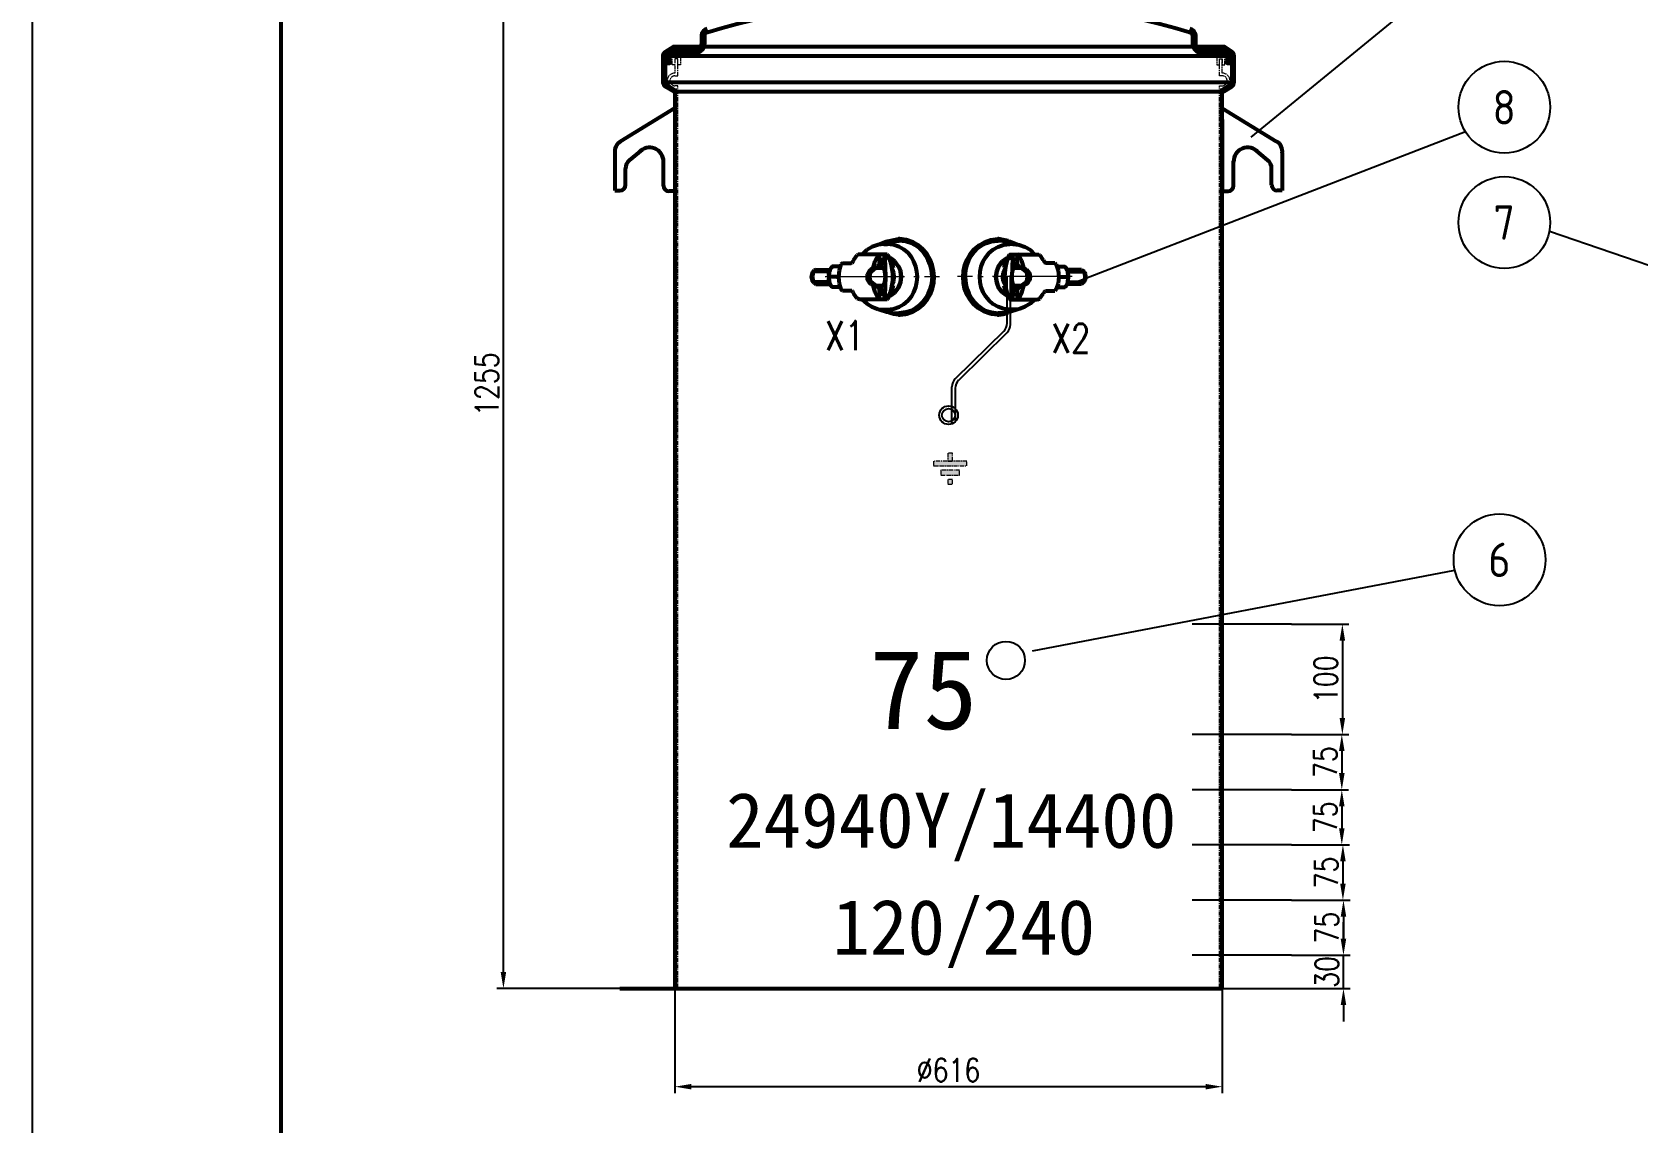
# Model space of a CAD drawing. Header units: millimetres. Extents: x 119255 to 123044, y -8474 to -5474.
# Drawn here: x 119255 to 120710, y -7426 to -6438 of the extents above; entities that cross this region are included whole.
import ezdxf
from ezdxf.enums import TextEntityAlignment as Align

# ---------------------------------------------------------------- set-up
doc = ezdxf.new("R2010")
doc.units = ezdxf.units.MM
doc.header["$LTSCALE"] = 3
for name, pattern in [('ACAD_ISO04W100', [30, 24, -3, 0, -3]), ('CENTER', [2, 1.25, -0.25, 0.25, -0.25]), ('HIDDEN', [0.375, 0.25, -0.125])]:
    doc.linetypes.add(name, pattern=pattern)
for name, color, linetype in [('4', 2, 'HIDDEN'), ('A', 3, 'Continuous'), ('S', 254, 'Continuous')]:
    doc.layers.add(name, color=color, linetype=linetype)
for name, color, linetype, lineweight in [('7标注层', 4, 'Continuous', 20), ('图层1', 1, 'CENTER', 13), ('标注、文本', 3, 'Continuous', 25), ('粗实线', 4, 'Continuous', 53)]:
    doc.layers.add(name, color=color, linetype=linetype, lineweight=lineweight)
doc.styles.add('chinese', font='')
doc.styles.add('HC_GBDIM', font='romans', dxfattribs={"width": 0.667, "bigfont": 'gbcbig'})
doc.styles.add('ST_WIN', font='isocp2.shx', dxfattribs={"bigfont": 'hzdxfst.shx'})
doc.styles.add('TH_GBDIM', font='romans.shx', dxfattribs={"width": 0.8, "bigfont": 'gbcbig.shx'})
doc.styles.get('chinese').set_extended_font_data('SimHei')
doc.dimstyles.new('TH_GBDIM1', dxfattribs={"dimscale": 3, "dimtxt": 3.5, "dimasz": 2.5, "dimexe": 2, "dimexo": 0, "dimgap": 1.5, "dimtad": 1, "dimdec": 1, "dimzin": 0, "dimdsep": 46, "dimtxsty": 'TH_GBDIM', "dimcen": 2.5, "dimclrd": 3, "dimclre": 256, "dimclrt": 2, "dimadec": 0, "dimazin": 0, "dimtfac": 0.714286, "dimtdec": 1, "dimtmove": 0, "dimatfit": 3, "dimfxl": 1, "dimtzin": 0, "dimlwd": -1, "dimlwe": -1, "dimarcsym": 0})

# ---------------------------------------------------------------- blocks, each defined once
blk = doc.blocks.new('*D3')
at = {"layer": 'Defpoints', "color": 0, "transparency": 16777216}
for p in [(119837.7, -7304.6), (120333.7, -7304.6), (119837.7, -7393.6)]:
    blk.add_point(p, dxfattribs=at)
at = {"layer": '标注、文本', "transparency": 16777216}
for p, q in [((119837.7, -7304.6), (119837.7, -7399.6)), ((120333.7, -7304.6), (120333.7, -7399.6))]:
    blk.add_line(p, q, dxfattribs=at)
at = {"layer": '标注、文本', "color": 3, "transparency": 16777216}
blk.add_line((120318.7, -7393.6), (119852.7, -7393.6), dxfattribs=at)
for points in [[(119852.7, -7391.1), (119852.7, -7396.1), (119837.7, -7393.6)], [(120318.7, -7391.1), (120318.7, -7396.1), (120333.7, -7393.6)]]:
    blk.add_solid(points, dxfattribs=at)
at = {"layer": '标注、文本', "color": 2, "transparency": 16777216, "insert": (120085.7, -7378.6), "char_height": 21, "attachment_point": 5, "style": 'TH_GBDIM'}
blk.add_mtext('%%C616', dxfattribs=at)
blk = doc.blocks.new('*D2')
at = {"layer": 'Defpoints', "color": 0, "transparency": 16777216}
for p in [(119682.3, -6209.7), (119919.4, -6209.7), (119840.2, -7304.6)]:
    blk.add_point(p, dxfattribs=at)
at = {"layer": '标注、文本', "transparency": 16777216}
for p, q in [((119919.4, -6209.7), (119676.3, -6209.7)), ((119840.2, -7304.6), (119676.3, -7304.6))]:
    blk.add_line(p, q, dxfattribs=at)
at = {"layer": '标注、文本', "color": 3, "transparency": 16777216}
blk.add_line((119682.3, -7289.6), (119682.3, -6224.7), dxfattribs=at)
for points in [[(119679.8, -6224.7), (119684.8, -6224.7), (119682.3, -6209.7)], [(119679.8, -7289.6), (119684.8, -7289.6), (119682.3, -7304.6)]]:
    blk.add_solid(points, dxfattribs=at)
at = {"layer": '标注、文本', "color": 2, "transparency": 16777216, "insert": (119667.3, -6757.2), "char_height": 21, "attachment_point": 5, "rotation": 90, "style": 'TH_GBDIM'}
blk.add_mtext('1255', dxfattribs=at)
blk = doc.blocks.new('*D11')
at = {"layer": 'Defpoints', "color": 0, "transparency": 16777216}
for p in [(120396.6, -7274.6), (120443.6, -7274.6), (120396.6, -7304.6)]:
    blk.add_point(p, dxfattribs=at)
at = {"layer": '标注、文本', "color": 3, "transparency": 16777216}
for p, q in [((120443.6, -7259.6), (120443.6, -7244.6)), ((120443.6, -7304.6), (120443.6, -7274.6)), ((120443.6, -7319.6), (120443.6, -7334.6))]:
    blk.add_line(p, q, dxfattribs=at)
at = {"layer": '标注、文本', "transparency": 16777216}
for p, q in [((120396.6, -7274.6), (120449.6, -7274.6)), ((120396.6, -7304.6), (120449.6, -7304.6))]:
    blk.add_line(p, q, dxfattribs=at)
at = {"layer": '标注、文本', "color": 3, "transparency": 16777216}
for points in [[(120441.1, -7259.6), (120446.1, -7259.6), (120443.6, -7274.6)], [(120441.1, -7319.6), (120446.1, -7319.6), (120443.6, -7304.6)]]:
    blk.add_solid(points, dxfattribs=at)
at = {"layer": '标注、文本', "color": 2, "transparency": 16777216, "insert": (120428.6, -7289.6), "char_height": 21, "attachment_point": 5, "rotation": 90, "style": 'TH_GBDIM'}
blk.add_mtext('30', dxfattribs=at)
blk = doc.blocks.new('*D12')
at = {"layer": 'Defpoints', "color": 0, "transparency": 16777216}
for p in [(120396.6, -7224.6), (120396.6, -7274.6), (120443.6, -7274.6)]:
    blk.add_point(p, dxfattribs=at)
at = {"layer": '标注、文本', "transparency": 16777216}
for p, q in [((120396.6, -7224.6), (120449.6, -7224.6)), ((120396.6, -7274.6), (120449.6, -7274.6))]:
    blk.add_line(p, q, dxfattribs=at)
at = {"layer": '标注、文本', "color": 3, "transparency": 16777216}
blk.add_line((120443.6, -7239.6), (120443.6, -7259.6), dxfattribs=at)
for points in [[(120441.1, -7239.6), (120446.1, -7239.6), (120443.6, -7224.6)], [(120441.1, -7259.6), (120446.1, -7259.6), (120443.6, -7274.6)]]:
    blk.add_solid(points, dxfattribs=at)
at = {"layer": '标注、文本', "color": 2, "transparency": 16777216, "insert": (120428.6, -7249.6), "char_height": 21, "attachment_point": 5, "rotation": 90, "style": 'TH_GBDIM'}
blk.add_mtext('75', dxfattribs=at)
blk = doc.blocks.new('*D13')
at = {"layer": 'Defpoints', "color": 0, "transparency": 16777216}
for p in [(120396.6, -7174.6), (120396.6, -7224.6), (120443.1, -7224.6)]:
    blk.add_point(p, dxfattribs=at)
at = {"layer": '标注、文本', "transparency": 16777216}
for p, q in [((120396.6, -7174.6), (120449.1, -7174.6)), ((120396.6, -7224.6), (120449.1, -7224.6))]:
    blk.add_line(p, q, dxfattribs=at)
at = {"layer": '标注、文本', "color": 3, "transparency": 16777216}
blk.add_line((120443.1, -7189.6), (120443.1, -7209.6), dxfattribs=at)
for points in [[(120440.6, -7189.6), (120445.6, -7189.6), (120443.1, -7174.6)], [(120440.6, -7209.6), (120445.6, -7209.6), (120443.1, -7224.6)]]:
    blk.add_solid(points, dxfattribs=at)
at = {"layer": '标注、文本', "color": 2, "transparency": 16777216, "insert": (120428.1, -7199.6), "char_height": 21, "attachment_point": 5, "rotation": 90, "style": 'TH_GBDIM'}
blk.add_mtext('75', dxfattribs=at)
blk = doc.blocks.new('*D14')
at = {"layer": 'Defpoints', "color": 0, "transparency": 16777216}
for p in [(120396.6, -7124.6), (120396.6, -7174.6), (120442.1, -7174.6)]:
    blk.add_point(p, dxfattribs=at)
at = {"layer": '标注、文本', "transparency": 16777216}
for p, q in [((120396.6, -7124.6), (120448.1, -7124.6)), ((120396.6, -7174.6), (120448.1, -7174.6))]:
    blk.add_line(p, q, dxfattribs=at)
at = {"layer": '标注、文本', "color": 3, "transparency": 16777216}
blk.add_line((120442.1, -7139.6), (120442.1, -7159.6), dxfattribs=at)
for points in [[(120439.6, -7139.6), (120444.6, -7139.6), (120442.1, -7124.6)], [(120439.6, -7159.6), (120444.6, -7159.6), (120442.1, -7174.6)]]:
    blk.add_solid(points, dxfattribs=at)
at = {"layer": '标注、文本', "color": 2, "transparency": 16777216, "insert": (120427.1, -7149.6), "char_height": 21, "attachment_point": 5, "rotation": 90, "style": 'TH_GBDIM'}
blk.add_mtext('75', dxfattribs=at)
blk = doc.blocks.new('*D15')
at = {"layer": 'Defpoints', "color": 0, "transparency": 16777216}
for p in [(120396.6, -7074.6), (120396.6, -7124.6), (120442.1, -7124.6)]:
    blk.add_point(p, dxfattribs=at)
at = {"layer": '标注、文本', "transparency": 16777216}
for p, q in [((120396.6, -7074.6), (120448.1, -7074.6)), ((120396.6, -7124.6), (120448.1, -7124.6))]:
    blk.add_line(p, q, dxfattribs=at)
at = {"layer": '标注、文本', "color": 3, "transparency": 16777216}
blk.add_line((120442.1, -7089.6), (120442.1, -7109.6), dxfattribs=at)
for points in [[(120439.6, -7089.6), (120444.6, -7089.6), (120442.1, -7074.6)], [(120439.6, -7109.6), (120444.6, -7109.6), (120442.1, -7124.6)]]:
    blk.add_solid(points, dxfattribs=at)
at = {"layer": '标注、文本', "color": 2, "transparency": 16777216, "insert": (120427.1, -7099.6), "char_height": 21, "attachment_point": 5, "rotation": 90, "style": 'TH_GBDIM'}
blk.add_mtext('75', dxfattribs=at)
blk = doc.blocks.new('*D16')
at = {"layer": 'Defpoints', "color": 0, "transparency": 16777216}
for p in [(120396.6, -6974.6), (120396.6, -7074.6), (120442.6, -7074.6)]:
    blk.add_point(p, dxfattribs=at)
at = {"layer": '标注、文本', "transparency": 16777216}
for p, q in [((120396.6, -6974.6), (120448.6, -6974.6)), ((120396.6, -7074.6), (120448.6, -7074.6))]:
    blk.add_line(p, q, dxfattribs=at)
at = {"layer": '标注、文本', "color": 3, "transparency": 16777216}
blk.add_line((120442.6, -6989.6), (120442.6, -7059.6), dxfattribs=at)
for points in [[(120440.1, -6989.6), (120445.1, -6989.6), (120442.6, -6974.6)], [(120440.1, -7059.6), (120445.1, -7059.6), (120442.6, -7074.6)]]:
    blk.add_solid(points, dxfattribs=at)
at = {"layer": '标注、文本', "color": 2, "transparency": 16777216, "insert": (120427.6, -7024.6), "char_height": 21, "attachment_point": 5, "rotation": 90, "style": 'TH_GBDIM'}
blk.add_mtext('100', dxfattribs=at)
blk = doc.blocks.new('A$C2693d8df')
at = {"layer": '粗实线', "ltscale": 2}
for p, q in [((-45.5, 29.5), (-50.8, 28.9)), ((-42.8, 31.9), (-49.5, 29.2)), ((-45.5, 29.5), (-42.1, 29.5)), ((-35.8, 32.5), (-42.8, 31.9)), ((-40.8, 32.5), (-36.5, 33.5)), ((-36.5, 33.5), (-32.2, 34.2)), ((-35.8, 32.5), (-31.8, 32.5)), ((-32.2, 34.2), (-31.5, 34.2)), ((-31.5, 34.2), (-32.2, 34.2)), ((-73.1, 14.6), (-72.7, 14.9)), ((-73.1, 14.2), (-73.1, 14.6)), ((-72.7, 15.2), (-69.8, 19.6)), ((-72.7, 14.9), (-72.7, 15.2)), ((-68.8, 20.2), (-69.7, 19.6)), ((-67.4, 20.2), (-68.8, 20.2)), ((-42.5, 20.2), (-67.4, 20.2)), ((-61.1, 24.2), (-65.1, 20.2)), ((-56.1, 26.9), (-61.1, 24.2)), ((-50.8, 28.9), (-56.1, 26.9)), ((-53.4, 14.2), (-50.5, 19.9)), ((-50.5, 19.9), (-49.8, 20.2)), ((-49.5, 9.9), (-49.5, 20.2)), ((-47.5, 13.6), (-46.8, 17.2)), ((-41.1, 17.2), (-46.8, 17.2)), ((-44.8, 17.2), (-44.1, -0.1)), ((-42.8, 17.2), (-42.8, 20.2)), ((-42.5, 20.2), (-41.8, 19.9)), ((-41.8, 19.9), (-38.8, 14.2)), ((-35.5, 13.9), (-39.8, 17.2)), ((-39.5, 16.2), (-35.5, 13.2)), ((-111, -0.1), (-110, 4.3)), ((-110.7, 1.9), (-111, 0.9)), ((-111, 0.9), (-111, -0.1)), ((-110.3, 3.6), (-110.7, 2.6)), ((-110.7, 2.6), (-110.7, 1.9)), ((-110, 3.9), (-110.3, 3.6)), ((-110, 2.9), (-110.3, -0.1)), ((-108.7, 5.6), (-110, 2.9)), ((-110, 4.3), (-108.7, 5.6)), ((-110, 4.3), (-110, 3.9)), ((-94.7, 4.6), (-109, 4.6)), ((-107.3, 6.3), (-108.7, 5.6)), ((-107.3, 6.3), (-108.7, 5.6)), ((-107.3, 6.3), (-94.4, 6.3)), ((-95.4, 1.6), (-95, 4.3)), ((-95, 4.3), (-95.4, -0.1)), ((-95, 0.6), (-95.4, 1.6)), ((-94.4, 5.9), (-95, 4.3)), ((-94, -0.1), (-95, 0.6)), ((-92.7, 9.3), (-94.4, 5.9)), ((-94.4, 5.9), (-93.4, 7.9)), ((-93.4, 7.9), (-91.7, 9.3)), ((-85.4, 9.3), (-92.7, 9.3)), ((-86.7, 0.6), (-88, -0.1)), ((-86.1, 5.6), (-86.7, -0.1)), ((-84.4, 10.9), (-86.1, 5.6)), ((-86, 9.3), (-85.4, 8.9)), ((-83.1, 12.2), (-84.4, 10.9)), ((-83.1, 12.2), (-75.1, 12.2)), ((-75.1, 12.2), (-75.1, 12.6)), ((-75.1, 12.2), (-74.7, 12.6)), ((-74.7, 12.6), (-74.4, 12.6)), ((-74.4, 12.6), (-74.1, 12.9)), ((-74.1, 13.2), (-73.1, 14.2)), ((-74.1, 12.9), (-74.1, 13.2)), ((-58.4, -0.1), (-58.1, 2.3)), ((-58.1, 2.3), (-56.8, 4.6)), ((-56.8, 4.6), (-52.8, 7.9)), ((-55.1, 7.9), (-53.4, 14.2)), ((-52.8, 7.9), (-55.1, 7.9)), ((-51.8, 9.3), (-52.8, 7.9)), ((-50.1, 9.9), (-51.8, 9.3)), ((-51.1, 9.6), (-48.1, 9.6)), ((-49.8, 9.9), (-50.8, 9.9)), ((-49.8, 9.9), (-50.1, 9.9)), ((-49.8, 9.9), (-49.5, 9.9)), ((-49.5, 9.9), (-49.8, 9.9)), ((-48.1, 9.3), (-47.5, 13.6)), ((-48.1, 7.9), (-48.1, 9.3)), ((-45.5, 6.9), (-47.1, 7.9)), ((-44.8, 4.9), (-45.5, 6.9)), ((-44.1, -0.1), (-44.8, 4.9)), ((-39.8, 13.6), (-39.8, 13.9)), ((-38.8, 14.2), (-37.1, 7.9)), ((-38.5, 6.9), (-37.1, 7.9)), ((-37.1, 7.9), (-38.5, 7.9)), ((-36.5, 3.6), (-38.1, 7.3)), ((-36.1, -0.1), (-36.5, 3.6)), ((-32.5, 9.9), (-35.5, 13.9)), ((-35.5, 13.2), (-32.2, 9.3)), ((-30.5, 4.9), (-32.5, 9.9)), ((-32.2, 9.3), (-30.5, 4.9)), ((-29.8, -0.1), (-30.5, 4.9)), ((-30.5, 4.9), (-29.8, -0.1)), ((-110, -4.4), (-111, -0.1)), ((-111, -0.1), (-111, -1.1)), ((-111, -1.1), (-110.7, -2.1)), ((-110.7, -2.1), (-110.7, -3.1)), ((-110.7, -3.1), (-110, -4.4)), ((-110.3, -0.1), (-110, -3.1)), ((-110, -3.1), (-108.7, -5.7)), ((-110, -4.4), (-108.7, -5.7)), ((-94.7, -5.1), (-109, -5.1)), ((-108.7, -5.7), (-107.3, -6.7)), ((-107.3, -6.7), (-94.4, -6.7)), ((-95.4, -0.1), (-95, -4.4)), ((-95.4, -2.1), (-95, -0.7)), ((-95, -4.4), (-95.4, -2.1)), ((-95, -0.7), (-94, -0.1)), ((-95, -4.4), (-94.4, -6.4)), ((-93.4, -8.4), (-94.4, -6.4)), ((-94.4, -6.4), (-92.7, -9.4)), ((-88.4, -0.1), (-94, -0.1)), ((-91.7, -9.4), (-93.4, -8.4)), ((-85.4, -9.4), (-92.7, -9.4)), ((-88, -0.1), (-86.7, -1.1)), ((-86.7, -0.1), (-86.1, -6.1)), ((-86.1, -6.1), (-84.4, -11.4)), ((-85.4, -9.4), (-86, -9.4)), ((-84.4, -11.4), (-83.1, -12.7)), ((-75.1, -12.7), (-83.1, -12.7)), ((-75.1, -12.7), (-75.1, -12.4)), ((-74.7, -12.7), (-75.1, -12.7)), ((-74.4, -13), (-74.7, -12.7)), ((-74.1, -13.4), (-74.4, -13)), ((-74.1, -13.7), (-74.1, -13.4)), ((-73.7, -13.7), (-74.1, -13.7)), ((-73.4, -14), (-73.7, -13.7)), ((-73.1, -14.7), (-73.4, -14)), ((-58.1, -2.7), (-58.4, -0.1)), ((-56.8, -5.1), (-58.1, -2.7)), ((-52.8, -8.1), (-56.8, -5.1)), ((-53.4, -14.4), (-55.1, -8.1)), ((-52.8, -8.1), (-55.1, -8.1)), ((-50.5, -20.4), (-53.4, -14.4)), ((-52.8, -8.1), (-51.8, -9.4)), ((-47.1, -8.4), (-52.4, -8.4)), ((-52.4, -8.4), (-47.1, -8.4)), ((-51.8, -9.4), (-50.1, -10.4)), ((-48.1, -10), (-51.1, -10)), ((-50.8, -10), (-50.1, -10.4)), ((-50.1, -10.4), (-49.8, -10.4)), ((-50.1, -10.4), (-49.8, -10.4)), ((-49.5, -10.4), (-49.8, -10.4)), ((-49.8, -10.4), (-49.5, -10.4)), ((-49.5, -20.7), (-49.5, -10.4)), ((-48.1, -9.7), (-48.1, -8.4)), ((-47.5, -14), (-48.1, -9.7)), ((-46.8, -17.4), (-47.5, -14)), ((-47.1, -8.4), (-45.5, -7.4)), ((-45.5, -7.4), (-44.8, -5.4)), ((-44.8, -5.4), (-44.1, -0.1)), ((-44.1, -0.1), (-44.8, -17.4)), ((-38.8, -14.4), (-41.8, -20.4)), ((-39.8, -17.4), (-35.5, -14.4)), ((-35.5, -13.7), (-39.5, -16.4)), ((-37.1, -8.1), (-38.8, -14.4)), ((-37.1, -8.1), (-38.5, -7.4)), ((-37.1, -8.1), (-38.5, -8.1)), ((-38.1, -7.4), (-36.5, -4.1)), ((-36.5, -4.1), (-36.1, -0.1)), ((-32.2, -9.7), (-35.5, -13.7)), ((-35.5, -14.4), (-32.5, -10.4)), ((-32.5, -10.4), (-30.5, -5.4)), ((-30.5, -5.1), (-32.2, -9.7)), ((-30.5, -5.4), (-29.8, -0.1)), ((-29.8, -0.1), (-30.5, -5.1)), ((-73.1, -15), (-73.1, -14.7)), ((-72.7, -15.4), (-73.1, -15)), ((-72.7, -15.7), (-72.7, -15.4)), ((-69.7, -19.7), (-72.7, -15.7)), ((-67.4, -20.7), (-69.7, -19.7)), ((-42.5, -20.7), (-67.4, -20.7)), ((-65.1, -20.7), (-61.1, -24.3)), ((-61.1, -24.3), (-56.1, -27.3)), ((-56.1, -27.3), (-50.8, -29.3)), ((-49.8, -20.7), (-50.5, -20.4)), ((-41.1, -17.4), (-46.8, -17.4)), ((-42.8, -20.7), (-42.8, -17.4)), ((-41.8, -20.4), (-42.5, -20.7)), ((-50.8, -29.3), (-45.5, -29.7)), ((-49.5, -29.7), (-42.8, -32)), ((-45.5, -29.7), (-42.1, -29.7)), ((-42.8, -32), (-35.8, -33)), ((-36.5, -34), (-40.8, -32.7)), ((-32.2, -34.7), (-36.5, -34)), ((-35.8, -33), (-31.8, -33)), ((-31.2, -34.7), (-32.2, -34.7)), ((-32.2, -34.7), (-31.2, -34.7))]:
    blk.add_line(p, q, dxfattribs=at)
for points in [[(-36.8, 28.9), (-36.8, 28.9), (-42.1, 29.5), (-42.1, 29.5)], [(-25.5, 31.9), (-25.5, 31.9), (-31.8, 32.5), (-31.8, 32.5)], [(-25.2, 33.5), (-25.2, 33.5), (-31.5, 34.2), (-31.5, 34.2)], [(-25.8, 33.5), (-25.8, 33.5), (-31.5, 34.2), (-31.5, 34.2)], [(-26.2, -34), (8.5, -25.5), (8.7, 24.7), (-25.8, 33.5)], [(-2.5, 5.9), (-5.1, 18.8), (-12.4, 28.7), (-25.5, 31.9)], [(-24.8, -33.7), (8.6, -24.2), (8.1, 24.1), (-25.2, 33.5)], [(-41.1, 17.2), (-41.1, 17.2), (-39.8, 13.6), (-39.8, 13.6)], [(-36.8, -29), (-8, -22), (-8, 21.6), (-36.8, 28.9)], [(-57.4, 6.6), (-61.7, 2.5), (-62.2, -2.8), (-57.4, -6.7)], [(-55.1, 7.9), (-55.1, 7.9), (-57.4, 6.6), (-57.4, 6.6)], [(-47.1, 7.9), (-47.1, 7.9), (-52.4, 7.9), (-52.4, 7.9)], [(-52.4, 7.9), (-52.4, 7.9), (-47.1, 7.9), (-47.1, 7.9)], [(-39.8, 13.6), (-37, 3.8), (-37, -4.3), (-39.8, -14)], [(-1.9, -0.1), (-1.9, -0.1), (-2.5, 5.9), (-2.5, 5.9)], [(-88, -0.1), (-88, -0.1), (-88.4, -0.1), (-88.4, -0.1)], [(-88.4, -0.1), (-88.4, -0.1), (-88, -0.1), (-88, -0.1)], [(-57.4, -6.7), (-57.4, -6.7), (-55.1, -8.1), (-55.1, -8.1)], [(-39.8, -14), (-39.8, -14), (-41.1, -17.4), (-41.1, -17.4)], [(-2.5, -6.4), (-4.6, -18.3), (-13.3, -29.6), (-25.5, -32.3)], [(-1.9, -0.1), (-1.9, -0.1), (-2.5, -6.4), (-2.5, -6.4)], [(-42.1, -29.7), (-42.1, -29.7), (-36.8, -29), (-36.8, -29)], [(-25.5, -32.3), (-25.5, -32.3), (-31.8, -33), (-31.8, -33)], [(-31.2, -34.7), (-31.2, -34.7), (-24.8, -33.7), (-24.8, -33.7)], [(-31.2, -34.7), (-31.2, -34.7), (-26.2, -34), (-26.2, -34)]]:
    blk.add_open_spline(points, degree=3, dxfattribs=at)

msp = doc.modelspace()

# ---------------------------------------------------------------- hatches: boundary and pattern name
at = {"layer": '图层1'}
h = msp.add_hatch(color=256, dxfattribs=at)
h.dxf.hatch_style = 1
h.paths.add_polyline_path([(120102.13, -6827.03), (120072.2, -6827.03), (120072.2, -6831.37), (120102.13, -6831.37)])
h.paths.add_polyline_path([(120089.34, -6819.89), (120084.99, -6819.89), (120084.99, -6827.03), (120089.34, -6827.03)])
h.paths.add_polyline_path([(120095.73, -6835.29), (120078.6, -6835.29), (120078.6, -6839.62), (120095.73, -6839.62)])
h.paths.add_polyline_path([(120089.33, -6843.54), (120085, -6843.54), (120085, -6847.88), (120089.33, -6847.88)])

# ---------------------------------------------------------------- linework, layer by layer
at = {"layer": 'A'}
for p, q in [((120200.67, -6664.93), (120554.12, -6528.42)), ((120161.79, -6998.77), (120544.57, -6925.66))]:
    msp.add_line(p, q, dxfattribs=at)
for centre in [(120589.4, -6506.4), (120589.4, -6610.83), (120585.1, -6916.38)]:
    msp.add_circle(centre, 41.58, dxfattribs=at)
at = {"layer": '图层1'}
for p, q in [((119837.72, -6462.48), (119837.72, -6475.48)), ((120333.72, -6475.48), (120333.72, -6462.48))]:
    msp.add_line(p, q, dxfattribs=at)
for points in [[(119837.72, -6462.48), (119837.72, -6467.98), (119835.22, -6467.98), (119835.22, -6461.23, -1), (119842.72, -6461.23), (119842.72, -6467.98), (119840.22, -6467.98), (119840.22, -6462.48)], [(120333.72, -6462.48), (120333.72, -6467.98), (120336.22, -6467.98), (120336.22, -6461.23, 1), (120328.72, -6461.23), (120328.72, -6467.98), (120331.22, -6467.98), (120331.22, -6462.48)]]:
    msp.add_lwpolyline(points, format="xyb", close=True, dxfattribs=at)
for points in [[(119840.22, -7304.59), (119840.22, -6486.98), (119837.72, -6486.98, -1), (119837.72, -6477.98), (119840.22, -6477.98), (119840.22, -6462.48)], [(120331.22, -7304.59), (120331.22, -6486.98), (120333.72, -6486.98, 1), (120333.72, -6477.98), (120331.22, -6477.98), (120331.22, -6462.48)]]:
    msp.add_lwpolyline(points, format="xyb", dxfattribs=at)
for points in [[(120084.99, -6827.03), (120089.34, -6827.03), (120089.34, -6819.89), (120084.99, -6819.89)], [(120072.2, -6831.37), (120102.13, -6831.37), (120102.13, -6827.03), (120072.2, -6827.03)], [(120078.6, -6839.62), (120095.73, -6839.62), (120095.73, -6835.29), (120078.6, -6835.29)], [(120085, -6847.88), (120089.33, -6847.88), (120089.33, -6843.54), (120085, -6843.54)]]:
    msp.add_lwpolyline(points, close=True, dxfattribs=at)
for centre, start, end in [((119837.72, -6482.48), 90, 270), ((120333.72, -6482.48), 270, 90)]:
    msp.add_arc(centre, 7, start, end, dxfattribs=at)
at = {"layer": '标注、文本'}
for p, q in [((119255.17, -5794.75), (119255.17, -8474.14)), ((120359.93, -6533.59), (120548.82, -6378.79)), ((120630.22, -6618.71), (120916.75, -6716.85)), ((120138.72, -6702.04), (120138.72, -6659.88)), ((120141.72, -6703.3), (120141.72, -6659.88)), ((120135.74, -6709.17), (120091.7, -6752.53)), ((120138.74, -6710.43), (120094.7, -6753.79)), ((120088.72, -6793.19), (120088.72, -6759.66)), ((120091.72, -6760.91), (120091.72, -6791.23)), ((120396.57, -6974.59), (120306.57, -6974.59)), ((120396.57, -7074.59), (120306.57, -7074.59)), ((120396.57, -7124.59), (120306.57, -7124.59)), ((120396.57, -7174.59), (120306.57, -7174.59)), ((120396.57, -7224.59), (120306.57, -7224.59)), ((120396.57, -7274.59), (120306.57, -7274.59)), ((120333.72, -7304.59), (120396.57, -7304.59))]:
    msp.add_line(p, q, dxfattribs=at)
at = {"layer": '标注、文本', "color": 1, "linetype": 'ACAD_ISO04W100', "lineweight": 15}
for p, q in [((119973.84, -6659.88), (120077.59, -6659.88)), ((120197.59, -6659.88), (120093.84, -6659.88))]:
    msp.add_line(p, q, dxfattribs=at)
at = {"layer": '标注、文本'}
for centre, radius in [((120085.72, -6785.33), 8.42), ((120085.72, -6785.33), 5.98), ((120137.71, -7007.47), 17.26)]:
    msp.add_circle(centre, radius, dxfattribs=at)
for centre, start, end in [((120128.72, -6702.04), 314.55959, 0), ((120131.72, -6703.3), 314.55959, 0), ((120098.72, -6759.66), 134.55959, 180), ((120101.72, -6760.91), 134.55959, 180), ((120101.72, -6760.91), 134.55959, 180)]:
    msp.add_arc(centre, 10, start, end, dxfattribs=at)
at = {"layer": '粗实线'}
msp.add_line((119480.7, -5839.86), (119480.7, -8429.03), dxfattribs=at)
at = {"layer": '粗实线', "ltscale": 2}
for p, q in [((120344.51, -6460.05), (119826.92, -6460.05)), ((119836.36, -6451.38), (120335.07, -6451.38)), ((119826.92, -6483.6), (120344.51, -6483.6)), ((119837.72, -6489.48), (119837.72, -7304.59)), ((120333.72, -7304.59), (120333.72, -6489.48)), ((119836.36, -6492.27), (120335.07, -6492.27)), ((119837.72, -6507.11), (119788.43, -6537.48)), ((119837.72, -6517.48), (119837.72, -6582.48)), ((120333.72, -6507.11), (120383.01, -6537.48)), ((120333.72, -6517.48), (120333.72, -6582.48)), ((119783.34, -6548), (119783.34, -6581.78)), ((119796.55, -6554.27), (119808.22, -6544.65)), ((120374.89, -6554.27), (120363.22, -6544.65)), ((120388.1, -6548), (120388.1, -6581.78)), ((119792.91, -6576.78), (119792.91, -6561.99)), ((119827.4, -6577.48), (119827.39, -6555.25)), ((120344.04, -6577.48), (120344.05, -6555.25)), ((120378.53, -6576.78), (120378.53, -6561.99)), ((119783.34, -6581.78), (119787.91, -6581.78)), ((119837.72, -6582.48), (119832.4, -6582.48)), ((120333.72, -6582.48), (120339.04, -6582.48)), ((120388.1, -6581.78), (120383.53, -6581.78)), ((119787.72, -7304.59), (120333.72, -7304.59))]:
    msp.add_line(p, q, dxfattribs=at)
msp.add_lwpolyline([(119866.94, -6435.53, 0.3766562), (119861.72, -6441.48), (119861.72, -6448.48, -0.4142136), (119855.72, -6454.48), (119837.22, -6454.48, 0.4142136), (119830.22, -6461.48), (119830.22, -6466.48), (119833.22, -6466.48), (119833.22, -6461.48, -0.4142136), (119837.22, -6457.48), (119855.72, -6457.48, 0.4142136), (119864.72, -6448.48), (119864.72, -6441.48, -0.3847038), (119867.42, -6438.49, -0.1466437), (120304.02, -6438.49, -0.3847038), (120306.72, -6441.48), (120306.72, -6448.48, 0.4142136), (120315.72, -6457.48), (120334.22, -6457.48, -0.4142136), (120338.22, -6461.48), (120338.22, -6466.48), (120341.22, -6466.48), (120341.22, -6461.48, 0.4142136), (120334.22, -6454.48), (120315.72, -6454.48, -0.4142136), (120309.72, -6448.48), (120309.72, -6441.48, 0.3766562), (120304.5, -6435.53)], format="xyb", dxfattribs=at)
for points in [[(119837.42, -6453.07), (119830.33, -6457.5, 0.2586176), (119828.92, -6460.05), (119828.92, -6483.6, 0.2586176), (119830.33, -6486.14), (119837.42, -6490.57), (119836.36, -6492.27), (119829.28, -6487.84, -0.2586176), (119826.92, -6483.6), (119826.92, -6460.05, -0.2586176), (119829.28, -6455.81), (119836.36, -6451.38)], [(120334.01, -6453.07), (120341.1, -6457.5, -0.2586176), (120342.51, -6460.05), (120342.51, -6483.6, -0.2586176), (120341.1, -6486.14), (120334.01, -6490.57), (120335.07, -6492.27), (120342.16, -6487.84, 0.2586176), (120344.51, -6483.6), (120344.51, -6460.05, 0.2586176), (120342.16, -6455.81), (120335.07, -6451.38)]]:
    msp.add_lwpolyline(points, format="xyb", close=True, dxfattribs=at)
for centre, radius, start, end in [((119793.19, -6546.27), 10, 118.40927, 189.96857), ((119814.74, -6555.49), 12.65, 358.83955, 137.94782), ((120356.7, -6555.49), 12.65, 42.05218, 181.16045), ((120378.25, -6546.27), 10, 350.03143, 61.59073), ((119802.91, -6561.99), 10, 129.50068, 180), ((120368.53, -6561.99), 10, 0, 50.49932), ((119787.91, -6576.78), 5, 270, 0), ((119832.4, -6577.48), 5, 180.00467, 270), ((120339.04, -6577.48), 5, 270, 359.99533), ((120383.53, -6576.78), 5, 180, 270)]:
    msp.add_arc(centre, radius, start, end, dxfattribs=at)

# ---------------------------------------------------------------- block references
at = {"layer": '标注、文本'}
msp.add_blockref('A$C2693d8df', (120072.62, -6659.88), dxfattribs=at)
at = {"layer": '标注、文本', "xscale": -1}
msp.add_blockref('A$C2693d8df', (120098.82, -6659.88), dxfattribs=at)

# ---------------------------------------------------------------- texts
at = {"layer": '4', "style": 'chinese'}
for s, height, p in [('75', 72, (120013.97, -7069.76)), ('24940Y/14400', 50, (119884.03, -7177.24)), ('120/240', 50, (119980.46, -7273.98))]:
    msp.add_text(s, height=height, dxfattribs=at).set_placement(p)
at = {"layer": '7标注层', "color": 3, "style": 'HC_GBDIM', "width": 0.784706}
for s, p in [('X1', (119974, -6726.41)), ('X2', (120179, -6728.82))]:
    msp.add_text(s, height=26.25, dxfattribs=at).set_placement(p)
at = {"layer": 'S', "color": 7, "style": 'ST_WIN'}
for s, p in [('8', (120589.23, -6506.4)), ('7', (120589.23, -6610.83)), ('6', (120584.94, -6916.38))]:
    msp.add_text(s, height=31.18, dxfattribs=at).set_placement(p, align=Align.MIDDLE)

# ---------------------------------------------------------------- dimensions: what is measured, and where the dimension line sits
at = {"layer": '标注、文本'}
for base, p1, p2, text, picture, middle in [((119682.31, -6209.75), (119840.22, -7304.59), (119919.38, -6209.75), '1255', '*D2', (119667.31, -6757.17)), ((120442.64, -7074.59), (120396.57, -6974.59), (120396.57, -7074.59), '100', '*D16', (120427.64, -7024.59)), ((120442.14, -7124.59), (120396.57, -7074.59), (120396.57, -7124.59), '75', '*D15', (120427.14, -7099.59)), ((120442.14, -7174.59), (120396.57, -7124.59), (120396.57, -7174.59), '75', '*D14', (120427.14, -7149.59)), ((120443.11, -7224.59), (120396.57, -7174.59), (120396.57, -7224.59), '75', '*D13', (120428.11, -7199.59)), ((120443.6, -7274.59), (120396.57, -7224.59), (120396.57, -7274.59), '75', '*D12', (120428.6, -7249.59))]:
    dim = msp.add_linear_dim(base=base, p1=p1, p2=p2, angle=90, text=text, dimstyle='TH_GBDIM1', override={"dimtxt": 7, "dimasz": 5}, dxfattribs=at)
    dim.commit()
    dim.dimension.update_dxf_attribs({"geometry": picture, "text_midpoint": middle})
dim = msp.add_linear_dim(base=(120443.6, -7274.59), p1=(120396.57, -7304.59), p2=(120396.57, -7274.59), angle=90, text='30', dimstyle='TH_GBDIM1', override={"dimtxt": 7, "dimasz": 5}, dxfattribs=at)
dim.commit()
dim.dimension.update_dxf_attribs({"geometry": '*D11', "text_midpoint": (120443.6, -7289.59), "dimtype": 160})
dim = msp.add_linear_dim(base=(119837.72, -7393.58), p1=(120333.72, -7304.59), p2=(119837.72, -7304.59), text='%%C616', dimstyle='TH_GBDIM1', override={"dimtxt": 7, "dimasz": 5}, dxfattribs=at)
dim.commit()
dim.dimension.update_dxf_attribs({"geometry": '*D3', "text_midpoint": (120085.72, -7378.58)})

doc.saveas('drawing.dxf')
